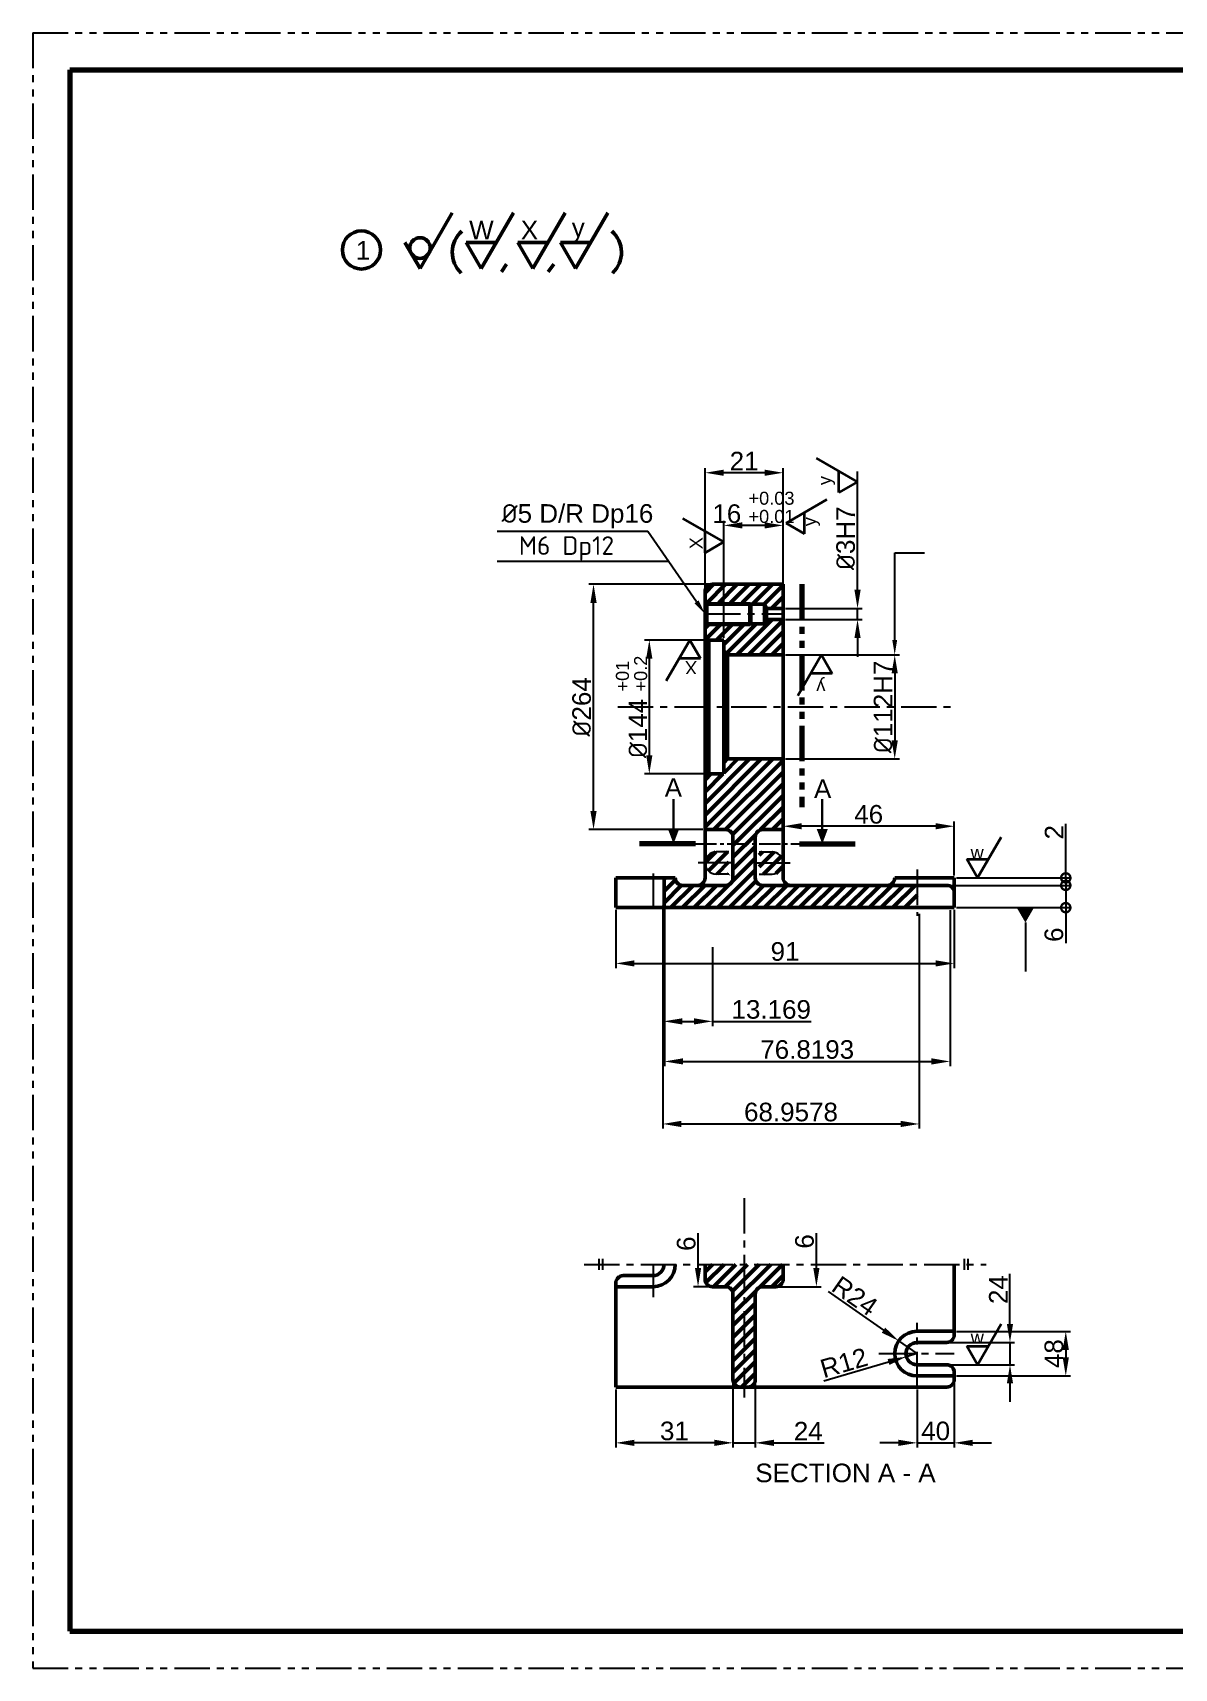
# Model space of a CAD drawing. Header units: millimetres. Extents: x 7 to 3158, y 472 to 921.
# Drawn here: x 1621.7 to 1928.7, y 472.1 to 912.1 of the extents above; entities that cross this region are included whole.
import ezdxf
from ezdxf import colors
from ezdxf.entities.mleader import LeaderData, LeaderLine
from ezdxf.math import Vec2, Vec3

# ---------------------------------------------------------------- set-up
doc = ezdxf.new("R2010")
doc.units = ezdxf.units.MM
doc.header["$LTSCALE"] = 0.3
for name, pattern in [('CENTER', [50.8, 31.75, -6.35, 6.35, -6.35]), ('CENTER2', [28.575, 19.05, -3.175, 3.175, -3.175]), ('PHANTOM', [63.5, 31.75, -6.35, 6.35, -6.35, 6.35, -6.35])]:
    doc.linetypes.add(name, pattern=pattern)
for name, color, linetype, lineweight in [('가는선', 6, 'Continuous', 25), ('가상선', 6, 'PHANTOM', 25), ('굵은선', 5, 'Continuous', 70), ('외형선', 4, 'Continuous', 50), ('중심선', 1, 'CENTER', 25)]:
    doc.layers.add(name, color=color, linetype=linetype, lineweight=lineweight)
doc.styles.get("Standard").update_dxf_attribs({"font": 'arial.ttf'})
doc.dimstyles.new('Annotative', dxfattribs={"dimscale": 0, "dimtxt": 5, "dimasz": 5, "dimexe": 1.25, "dimexo": 0.625, "dimtad": 1, "dimdec": 4, "dimzin": 9, "dimdsep": 46, "dimtxsty": 'Standard', "dimblk2": 'NONE', "dimcen": 2.5, "dimclrd": 3, "dimclre": 3, "dimclrt": 4, "dimadec": 4, "dimazin": 0, "dimtfac": 1, "dimtdec": 4, "dimtmove": 0, "dimatfit": 3, "dimfxl": 1, "dimlwd": 25, "dimlwe": 25, "dimarcsym": 0})
pattern_1 = [(45, (926.609, 532.6862), (-1.571545, 1.571545), [])]

# ---------------------------------------------------------------- blocks, each defined once
blk = doc.blocks.new('TEST-1')
at = {"color": 6, "linetype": 'PHANTOM', "lineweight": 25}
for p, q in [((0, 440), (614, 440)), ((0, 440), (0, 0)), ((0, 0), (614, 0))]:
    blk.add_line(p, q, dxfattribs=at)
at = {"color": 5, "lineweight": 70}
for p, q in [((10, 430), (604, 430)), ((10, 430), (10, 10)), ((10, 10), (604, 10))]:
    blk.add_line(p, q, dxfattribs=at)
blk = doc.blocks.new('*D342')
at = {"layer": 'Defpoints', "color": 0}
for p in [(1802.55, 793.71), (1802.55, 761.71), (1823.55, 761.71)]:
    blk.add_point(p, dxfattribs=at)
at = {"layer": '외형선', "color": 3, "lineweight": 25}
for p, q in [((1802.55, 762.33), (1802.55, 794.96)), ((1818.55, 793.71), (1807.55, 793.71)), ((1823.55, 762.33), (1823.55, 794.96))]:
    blk.add_line(p, q, dxfattribs=at)
at = {"layer": '외형선', "color": 3}
for points in [[(1807.55, 794.54), (1807.55, 792.88), (1802.55, 793.71)], [(1818.55, 792.88), (1818.55, 794.54), (1823.55, 793.71)]]:
    blk.add_solid(points, dxfattribs=at)
at = {"layer": '외형선', "color": 4, "insert": (1813.05, 796.84), "char_height": 5, "attachment_point": 5}
blk.add_mtext('21', dxfattribs=at)
blk = doc.blocks.new('_None')
blk = doc.blocks.new('*D363')
at = {"layer": 'Defpoints', "color": 0}
for p in [(1778.55, 676.71), (1869.55, 676.71), (1869.55, 661.71)]:
    blk.add_point(p, dxfattribs=at)
at = {"layer": '외형선', "color": 3, "lineweight": 25}
for p, q in [((1778.55, 676.08), (1778.55, 660.46)), ((1869.55, 676.08), (1869.55, 660.46)), ((1783.55, 661.71), (1864.55, 661.71))]:
    blk.add_line(p, q, dxfattribs=at)
at = {"layer": '외형선', "color": 3}
for points in [[(1783.55, 662.54), (1783.55, 660.88), (1778.55, 661.71)], [(1864.55, 660.88), (1864.55, 662.54), (1869.55, 661.71)]]:
    blk.add_solid(points, dxfattribs=at)
at = {"layer": '외형선', "color": 4, "insert": (1824.05, 664.89), "char_height": 5, "attachment_point": 5}
blk.add_mtext('91', dxfattribs=at)
blk = doc.blocks.new('*D376')
at = {"layer": 'Defpoints', "color": 0}
for p in [(1803.55, 748.71), (1787.55, 712.71), (1803.55, 712.71)]:
    blk.add_point(p, dxfattribs=at)
at = {"layer": '외형선', "color": 3, "lineweight": 25}
for p, q in [((1802.92, 748.71), (1786.3, 748.71)), ((1787.55, 743.71), (1787.55, 717.71)), ((1802.92, 712.71), (1786.3, 712.71))]:
    blk.add_line(p, q, dxfattribs=at)
at = {"layer": '외형선', "color": 3}
for points in [[(1788.38, 743.71), (1786.71, 743.71), (1787.55, 748.71)], [(1786.71, 717.71), (1788.38, 717.71), (1787.55, 712.71)]]:
    blk.add_solid(points, dxfattribs=at)
at = {"layer": '외형선', "color": 4, "insert": (1782.77, 730.71), "char_height": 5, "attachment_point": 5, "rotation": 90}
blk.add_mtext('{\\fISOCPEUR|b0|i0|c0|p34;%%C}144 {\\H0.7x;\\S+01^ +0.2;}', dxfattribs=at)
blk = doc.blocks.new('*D375')
at = {"layer": 'Defpoints', "color": 0}
for p in [(1823.55, 744.71), (1823.55, 716.71), (1853.55, 716.71)]:
    blk.add_point(p, dxfattribs=at)
at = {"layer": '외형선', "color": 3, "lineweight": 25}
for p, q in [((1824.17, 744.71), (1854.8, 744.71)), ((1853.55, 739.71), (1853.55, 721.71)), ((1824.17, 716.71), (1854.8, 716.71))]:
    blk.add_line(p, q, dxfattribs=at)
at = {"layer": '외형선', "color": 3}
for points in [[(1854.38, 739.71), (1852.71, 739.71), (1853.55, 744.71)], [(1852.71, 721.71), (1854.38, 721.71), (1853.55, 716.71)]]:
    blk.add_solid(points, dxfattribs=at)
at = {"layer": '외형선', "color": 4, "insert": (1850.41, 730.71), "char_height": 5, "attachment_point": 5, "rotation": 90}
blk.add_mtext('{\\fISOCPEUR|b0|i0|c0|p34;%%C}112H7', dxfattribs=at)
blk = doc.blocks.new('*D374')
at = {"layer": 'Defpoints', "color": 0}
for p in [(1772.55, 763.71), (1804.55, 763.71), (1802.55, 697.71)]:
    blk.add_point(p, dxfattribs=at)
at = {"layer": '외형선', "color": 3, "lineweight": 25}
for p, q in [((1803.92, 763.71), (1771.3, 763.71)), ((1772.55, 702.71), (1772.55, 758.71)), ((1801.92, 697.71), (1771.3, 697.71))]:
    blk.add_line(p, q, dxfattribs=at)
at = {"layer": '외형선', "color": 3}
for points in [[(1773.38, 758.71), (1771.71, 758.71), (1772.55, 763.71)], [(1771.71, 702.71), (1773.38, 702.71), (1772.55, 697.71)]]:
    blk.add_solid(points, dxfattribs=at)
at = {"layer": '외형선', "color": 4, "insert": (1769.37, 730.71), "char_height": 5, "attachment_point": 5, "rotation": 90}
blk.add_mtext('{\\fISOCPEUR|b0|i0|c0|p34;%%C}264', dxfattribs=at)
blk = doc.blocks.new('*D373')
at = {"layer": 'Defpoints', "color": 0}
for p in [(1823.55, 698.61), (1823.55, 697.71), (1869.55, 684.71)]:
    blk.add_point(p, dxfattribs=at)
at = {"layer": '외형선', "color": 3, "lineweight": 25}
for p, q in [((1823.55, 698.33), (1823.55, 699.86)), ((1869.55, 685.33), (1869.55, 699.86)), ((1864.55, 698.61), (1828.55, 698.61))]:
    blk.add_line(p, q, dxfattribs=at)
at = {"layer": '외형선', "color": 3}
for points in [[(1828.55, 699.44), (1828.55, 697.78), (1823.55, 698.61)], [(1864.55, 697.78), (1864.55, 699.44), (1869.55, 698.61)]]:
    blk.add_solid(points, dxfattribs=at)
at = {"layer": '외형선', "color": 4, "insert": (1846.55, 701.79), "char_height": 5, "attachment_point": 5}
blk.add_mtext('46', dxfattribs=at)
blk = doc.blocks.new('*D372')
at = {"layer": 'Defpoints', "color": 0}
for p in [(1778.55, 547.73), (1810.05, 549.73), (1778.55, 532.73)]:
    blk.add_point(p, dxfattribs=at)
at = {"layer": '외형선', "color": 3, "lineweight": 25}
for p, q in [((1778.55, 547.11), (1778.55, 531.48)), ((1810.05, 549.11), (1810.05, 531.48)), ((1805.05, 532.73), (1783.55, 532.73))]:
    blk.add_line(p, q, dxfattribs=at)
at = {"layer": '외형선', "color": 3}
for points in [[(1783.55, 533.57), (1783.55, 531.9), (1778.55, 532.73)], [(1805.05, 531.9), (1805.05, 533.57), (1810.05, 532.73)]]:
    blk.add_solid(points, dxfattribs=at)
at = {"layer": '외형선', "color": 4, "insert": (1794.3, 535.91), "char_height": 5, "attachment_point": 5}
blk.add_mtext('31', dxfattribs=at)
blk = doc.blocks.new('*D371')
at = {"layer": 'Defpoints', "color": 0}
for p in [(1810.05, 549.11), (1816.05, 549.73), (1816.05, 532.73)]:
    blk.add_point(p, dxfattribs=at)
at = {"layer": '외형선', "color": 3, "lineweight": 25}
for p, q in [((1810.05, 548.48), (1810.05, 531.48)), ((1816.05, 549.11), (1816.05, 531.48)), ((1805.05, 532.73), (1800.05, 532.73)), ((1810.05, 532.73), (1816.05, 532.73)), ((1821.05, 532.73), (1834.53, 532.73))]:
    blk.add_line(p, q, dxfattribs=at)
at = {"layer": '외형선', "color": 3}
for points in [[(1805.05, 531.9), (1805.05, 533.57), (1810.05, 532.73)], [(1821.05, 533.57), (1821.05, 531.9), (1816.05, 532.73)]]:
    blk.add_solid(points, dxfattribs=at)
at = {"layer": '외형선', "color": 4, "insert": (1830.29, 535.87), "char_height": 5, "attachment_point": 5}
blk.add_mtext('24', dxfattribs=at)
blk = doc.blocks.new('*D370')
at = {"layer": 'Defpoints', "color": 0}
for p in [(1859.55, 547.73), (1869.55, 549.73), (1869.55, 532.73)]:
    blk.add_point(p, dxfattribs=at)
at = {"layer": '외형선', "color": 3, "lineweight": 25}
for p, q in [((1859.55, 547.11), (1859.55, 531.48)), ((1869.55, 549.11), (1869.55, 531.48)), ((1854.55, 532.73), (1849.55, 532.73)), ((1859.55, 532.73), (1869.55, 532.73)), ((1874.55, 532.73), (1879.55, 532.73))]:
    blk.add_line(p, q, dxfattribs=at)
at = {"layer": '외형선', "color": 3}
for points in [[(1854.55, 531.9), (1854.55, 533.57), (1859.55, 532.73)], [(1874.55, 533.57), (1874.55, 531.9), (1869.55, 532.73)]]:
    blk.add_solid(points, dxfattribs=at)
at = {"layer": '외형선', "color": 4, "insert": (1864.55, 535.91), "char_height": 5, "attachment_point": 5}
blk.add_mtext('40', dxfattribs=at)
blk = doc.blocks.new('_DotSmall')
at = {"color": 0, "linetype": 'ByBlock', "const_width": 0.5}
blk.add_lwpolyline([(-0.0625, 0, 1), (0.0625, 0, 1)], format="xyb", close=True, dxfattribs=at)
blk = doc.blocks.new('*D369')
at = {"layer": 'Defpoints', "color": 0}
for p in [(1867.55, 682.71), (1869.55, 684.71), (1899.55, 682.71)]:
    blk.add_point(p, dxfattribs=at)
at = {"layer": '외형선', "color": 3, "lineweight": 25}
for p, q in [((1899.55, 684.71), (1899.55, 699.27)), ((1868.17, 682.71), (1900.8, 682.71)), ((1870.17, 684.71), (1900.8, 684.71)), ((1899.55, 684.71), (1899.55, 682.71))]:
    blk.add_line(p, q, dxfattribs=at)
at = {"layer": '외형선', "color": 3, "linetype": 'ByBlock', "lineweight": 25, "xscale": 5, "yscale": 5, "zscale": 5}
for p, rotation in [((1899.55, 684.71), 90), ((1899.55, 682.71), 270)]:
    blk.add_blockref('_DotSmall', p, dxfattribs=dict(at, rotation=rotation))
at = {"layer": '외형선', "color": 4, "insert": (1896.41, 696.99), "char_height": 5, "attachment_point": 5, "rotation": 90}
blk.add_mtext('2', dxfattribs=at)
blk = doc.blocks.new('*D368')
at = {"layer": 'Defpoints', "color": 0}
for p in [(1868.17, 682.71), (1869.55, 676.71), (1899.55, 676.71)]:
    blk.add_point(p, dxfattribs=at)
at = {"layer": '외형선', "color": 3, "lineweight": 25}
for p, q in [((1868.8, 682.71), (1900.8, 682.71)), ((1899.55, 682.71), (1899.55, 676.71)), ((1870.17, 676.71), (1900.8, 676.71)), ((1899.55, 676.71), (1899.55, 667.16))]:
    blk.add_line(p, q, dxfattribs=at)
at = {"layer": '외형선', "color": 3, "linetype": 'ByBlock', "lineweight": 25, "xscale": 5, "yscale": 5, "zscale": 5}
for p, rotation in [((1899.55, 682.71), 90), ((1899.55, 676.71), 270)]:
    blk.add_blockref('_DotSmall', p, dxfattribs=dict(at, rotation=rotation))
at = {"layer": '외형선', "color": 4, "insert": (1896.37, 669.43), "char_height": 5, "attachment_point": 5, "rotation": 90}
blk.add_mtext('6', dxfattribs=at)
blk = doc.blocks.new('*D367')
at = {"layer": 'Defpoints', "color": 0}
for p in [(1869.55, 562.73), (1869.55, 550.73), (1899.55, 550.73)]:
    blk.add_point(p, dxfattribs=at)
at = {"layer": '외형선', "color": 3, "lineweight": 25}
for p, q in [((1870.17, 562.73), (1900.8, 562.73)), ((1899.55, 557.73), (1899.55, 555.73)), ((1870.17, 550.73), (1900.8, 550.73))]:
    blk.add_line(p, q, dxfattribs=at)
at = {"layer": '외형선', "color": 3}
for points in [[(1900.38, 557.73), (1898.71, 557.73), (1899.55, 562.73)], [(1898.71, 555.73), (1900.38, 555.73), (1899.55, 550.73)]]:
    blk.add_solid(points, dxfattribs=at)
at = {"layer": '외형선', "color": 4, "insert": (1896.37, 556.73), "char_height": 5, "attachment_point": 5, "rotation": 90}
blk.add_mtext('48', dxfattribs=at)
blk = doc.blocks.new('*D366')
at = {"layer": 'Defpoints', "color": 0}
for p in [(1867.55, 559.73), (1867.55, 553.73), (1884.55, 553.73)]:
    blk.add_point(p, dxfattribs=at)
at = {"layer": '외형선', "color": 3, "lineweight": 25}
for p, q in [((1884.55, 564.73), (1884.55, 578.21)), ((1868.17, 559.73), (1885.8, 559.73)), ((1884.55, 559.73), (1884.55, 553.73)), ((1868.17, 553.73), (1885.8, 553.73)), ((1884.55, 548.73), (1884.55, 543.73))]:
    blk.add_line(p, q, dxfattribs=at)
at = {"layer": '외형선', "color": 3}
for points in [[(1883.71, 564.73), (1885.38, 564.73), (1884.55, 559.73)], [(1885.38, 548.73), (1883.71, 548.73), (1884.55, 553.73)]]:
    blk.add_solid(points, dxfattribs=at)
at = {"layer": '외형선', "color": 4, "insert": (1881.41, 573.97), "char_height": 5, "attachment_point": 5, "rotation": 90}
blk.add_mtext('24', dxfattribs=at)
blk = doc.blocks.new('*D358')
at = {"layer": 'Defpoints', "color": 0}
for p in [(1807.55, 779.54), (1823.55, 763.71), (1807.55, 748.71)]:
    blk.add_point(p, dxfattribs=at)
at = {"layer": '외형선', "color": 3, "lineweight": 25}
for p, q in [((1807.55, 749.33), (1807.55, 780.79)), ((1818.55, 779.54), (1812.55, 779.54)), ((1823.55, 764.33), (1823.55, 780.79))]:
    blk.add_line(p, q, dxfattribs=at)
at = {"layer": '외형선', "color": 3}
for points in [[(1812.55, 780.38), (1812.55, 778.71), (1807.55, 779.54)], [(1818.55, 778.71), (1818.55, 780.38), (1823.55, 779.54)]]:
    blk.add_solid(points, dxfattribs=at)
at = {"layer": '외형선', "color": 4, "insert": (1815.55, 784.37), "char_height": 5, "attachment_point": 5}
blk.add_mtext('16 {\\H0.7x;\\S+0.03^ +0.01;}', dxfattribs=at)
blk = doc.blocks.new('_DatumFilled')
at = {"color": 0, "linetype": 'ByBlock'}
blk.add_solid([(0, 0.58), (-1, 0), (0, -0.58)], dxfattribs=at)
blk = doc.blocks.new('*D365')
at = {"layer": 'Defpoints', "color": 0}
for p in [(1854.63, 560.17), (1859.55, 556.73)]:
    blk.add_point(p, dxfattribs=at)
at = {"layer": '외형선', "color": 3, "lineweight": 25}
for p, q in [((1835.64, 573.45), (1850.53, 563.04)), ((1859.55, 556.73), (1854.63, 560.17))]:
    blk.add_line(p, q, dxfattribs=at)
at = {"layer": '외형선', "color": 3}
blk.add_solid([(1850.06, 562.35), (1851.01, 563.72), (1854.63, 560.17)], dxfattribs=at)
at = {"layer": '외형선', "color": 4, "insert": (1842.83, 572.25), "char_height": 5, "attachment_point": 5, "rotation": 325.0422}
blk.add_mtext('R24', dxfattribs=at)
blk = doc.blocks.new('*D364')
at = {"layer": 'Defpoints', "color": 0}
for p in [(1856.67, 555.89), (1859.55, 556.73)]:
    blk.add_point(p, dxfattribs=at)
at = {"layer": '외형선', "color": 3, "lineweight": 25}
for p, q in [((1834.45, 549.42), (1851.87, 554.5)), ((1859.55, 556.73), (1856.67, 555.89))]:
    blk.add_line(p, q, dxfattribs=at)
at = {"layer": '외형선', "color": 3}
blk.add_solid([(1852.1, 553.7), (1851.63, 555.3), (1856.67, 555.89)], dxfattribs=at)
at = {"layer": '외형선', "color": 4, "insert": (1839.88, 554.27), "char_height": 5, "attachment_point": 5, "rotation": 16.2447}
blk.add_mtext('R12', dxfattribs=at)
blk = doc.blocks.new('*D361')
at = {"layer": 'Defpoints', "color": 0}
for p in [(1791.4, 679.04), (1804.57, 666.67), (1804.57, 646.12)]:
    blk.add_point(p, dxfattribs=at)
at = {"layer": '외형선', "color": 3, "lineweight": 25}
for p, q in [((1791.4, 678.41), (1791.4, 644.87)), ((1804.57, 666.04), (1804.57, 644.87)), ((1796.4, 646.12), (1799.57, 646.12)), ((1804.57, 646.12), (1831.12, 646.12))]:
    blk.add_line(p, q, dxfattribs=at)
at = {"layer": '외형선', "color": 3}
for points in [[(1796.4, 646.95), (1796.4, 645.28), (1791.4, 646.12)], [(1799.57, 645.28), (1799.57, 646.95), (1804.57, 646.12)]]:
    blk.add_solid(points, dxfattribs=at)
at = {"layer": '외형선', "color": 4, "insert": (1820.34, 649.3), "char_height": 5, "attachment_point": 5}
blk.add_mtext('13.169', dxfattribs=at)
blk = doc.blocks.new('*D362')
at = {"layer": 'Defpoints', "color": 0}
for p in [(1791.6, 676.84), (1868.42, 676.64), (1868.42, 635.34)]:
    blk.add_point(p, dxfattribs=at)
at = {"layer": '외형선', "color": 3, "lineweight": 25}
for p, q in [((1791.6, 676.22), (1791.6, 634.09)), ((1868.42, 676.02), (1868.42, 634.09)), ((1796.6, 635.34), (1863.42, 635.34))]:
    blk.add_line(p, q, dxfattribs=at)
at = {"layer": '외형선', "color": 3}
for points in [[(1796.6, 636.18), (1796.6, 634.51), (1791.6, 635.34)], [(1863.42, 634.51), (1863.42, 636.18), (1868.42, 635.34)]]:
    blk.add_solid(points, dxfattribs=at)
at = {"layer": '외형선', "color": 4, "insert": (1830.01, 638.52), "char_height": 5, "attachment_point": 5}
blk.add_mtext('76.8193', dxfattribs=at)
blk = doc.blocks.new('*D377')
at = {"layer": 'Defpoints', "color": 0}
for p in [(1791.17, 677.9), (1860.13, 675.67), (1860.13, 618.52)]:
    blk.add_point(p, dxfattribs=at)
at = {"layer": '외형선', "color": 3, "lineweight": 25}
for p, q in [((1791.17, 677.28), (1791.17, 617.27)), ((1860.13, 675.04), (1860.13, 617.27)), ((1796.17, 618.52), (1855.13, 618.52))]:
    blk.add_line(p, q, dxfattribs=at)
at = {"layer": '외형선', "color": 3}
for points in [[(1796.17, 619.36), (1796.17, 617.69), (1791.17, 618.52)], [(1855.13, 617.69), (1855.13, 619.36), (1860.13, 618.52)]]:
    blk.add_solid(points, dxfattribs=at)
at = {"layer": '외형선', "color": 4, "insert": (1825.65, 621.7), "char_height": 5, "attachment_point": 5}
blk.add_mtext('68.9578', dxfattribs=at)

msp = doc.modelspace()

# ---------------------------------------------------------------- hatches: boundary and pattern name
at = {"layer": '외형선'}
h = msp.add_hatch(dxfattribs=at)
h.set_pattern_fill('ANSI31', color=0, scale=0.7)
h.set_pattern_definition([(45, (1710.2493, 533.8749), (-1.571545, 1.571545), [])])
h.paths.add_polyline_path([(1859.548188, 682.709335), (1851.548188, 682.709335), (1825.548188, 682.709335), (1818.048188, 682.709335, -0.4142135624), (1816.048188, 684.709335), (1816.048188, 695.709335, -0.4142135624), (1818.048188, 697.709335), (1823.548188, 697.709335), (1823.548188, 716.709335), (1808.548188, 716.709335), (1807.548188, 715.709335), (1807.548188, 712.709335), (1803.548188, 712.709335), (1802.548188, 711.709335), (1802.548188, 703.709335), (1802.548188, 697.709335), (1808.048188, 697.709335, -0.4142135624), (1810.048188, 695.709335), (1810.048188, 684.709335, -0.4142135624), (1808.048188, 682.709335), (1800.548188, 682.709335), (1796.548188, 682.709335, -0.4142135624), (1794.548188, 684.709335), (1791.548188, 684.709335), (1791.548188, 676.709335), (1859.548188, 676.709335), (1859.548188, 682.709335)])
h.paths.add_polyline_path([(1823.548188, 763.709335), (1804.548188, 763.709335, 0.4142135624), (1802.548188, 761.709335), (1802.548188, 758.709335), (1814.548188, 758.709335), (1815.048188, 758.359335), (1818.548188, 758.359335), (1819.048188, 757.209335), (1823.548188, 757.209335), (1823.548188, 763.709335)])
h.paths.add_polyline_path([(1823.548188, 754.209335), (1819.048188, 754.209335), (1818.548188, 753.059335), (1815.048188, 753.059335), (1814.548188, 752.709335), (1802.548188, 752.709335), (1802.548188, 749.709335), (1803.548188, 748.709335), (1807.548188, 748.709335), (1807.548188, 745.709335), (1808.548188, 744.709335), (1823.548188, 744.709335), (1823.548188, 754.209335)])
h = msp.add_hatch(dxfattribs=at)
h.set_pattern_fill('ANSI31', color=0, scale=0.7)
h.set_pattern_definition(pattern_1)
h.paths.add_polyline_path([(1805.548188, 691.722684), (1808.967729, 691.722684), (1808.967729, 688.722684), (1802.548188, 688.722684, -0.4142135624), (1805.548188, 691.722684)])
h.paths.add_polyline_path([(1802.548188, 688.722684), (1808.967729, 688.722684), (1808.967729, 685.722684), (1805.548188, 685.722684, -0.4142135624), (1802.548188, 688.722684)])
h = msp.add_hatch(dxfattribs=at)
h.set_pattern_fill('ANSI31', color=0, scale=0.7)
h.set_pattern_definition(pattern_1)
h.paths.add_polyline_path([(1820.548188, 691.722684), (1817.128647, 691.722684), (1817.128647, 688.722684), (1823.548188, 688.722684, 0.4142135624), (1820.548188, 691.722684)])
h.paths.add_polyline_path([(1823.548188, 688.722684), (1817.128647, 688.722684), (1817.128647, 685.722684), (1820.548188, 685.722684, 0.4142135624), (1823.548188, 688.722684)])
h = msp.add_hatch(dxfattribs=at)
h.set_pattern_fill('ANSI31', color=0, scale=0.7)
h.set_pattern_definition([(45, (1710.2493, 480.175), (-1.571545, 1.571545), [])])
h.paths.add_polyline_path([(1813.048188, 580.73333), (1813.048188, 547.73333), (1814.048188, 547.73333, 0.4142135624), (1816.048188, 549.73333), (1816.048188, 572.73333, -0.4142135624), (1818.048188, 574.73333), (1821.548188, 574.73333, 0.4142135624), (1823.548188, 576.73333), (1823.548188, 580.73333), (1813.048188, 580.73333)])
h.paths.add_polyline_path([(1802.548188, 580.73333), (1802.548188, 576.73333, 0.4142135624), (1804.548188, 574.73333), (1807.423188, 574.73333), (1808.048188, 574.73333, -0.4142135624), (1810.048188, 572.73333), (1810.048188, 549.73333, 0.4142135624), (1812.048188, 547.73333), (1813.048188, 547.73333), (1813.048188, 580.73333), (1802.548188, 580.73333)])

# ---------------------------------------------------------------- linework, layer by layer
at = {"layer": '가는선'}
for p, q in [((1802.548188, 758.709335), (1814.548188, 758.709335)), ((1814.548188, 758.709335), (1815.048188, 758.359335)), ((1815.048188, 758.359335), (1815.048188, 753.059335)), ((1802.548188, 752.709335), (1814.548188, 752.709335)), ((1815.048188, 753.059335), (1814.548188, 752.709335)), ((1808.967729, 691.722684), (1805.548188, 691.722684)), ((1817.128647, 691.722684), (1820.548188, 691.722684)), ((1808.967729, 685.722684), (1805.548188, 685.722684)), ((1817.128647, 685.722684), (1820.548188, 685.722684)), ((1774.002016, 582.23333), (1774.002016, 579.23333)), ((1775.002016, 582.23333), (1775.002016, 579.23333))]:
    msp.add_line(p, q, dxfattribs=at)
for centre, start, end in [((1805.548188, 688.722684), 90, 270), ((1820.548188, 688.722684), 270, 90)]:
    msp.add_arc(centre, 3, start, end, dxfattribs=at)
at = {"layer": '가상선'}
for p, q in [((1872.184601, 582.23333), (1872.184601, 579.23333)), ((1873.184601, 582.23333), (1873.184601, 579.23333))]:
    msp.add_line(p, q, dxfattribs=at)
at = {"layer": '굵은선', "linetype": 'PHANTOM'}
msp.add_line((1828.548188, 763.709335), (1828.548188, 703.709335), dxfattribs=at)
at = {"layer": '외형선', "lineweight": 50}
for p, q in [((1725.886911, 848.615372), (1734.547165, 863.615372)), ((1725.886911, 848.615372), (1734.547165, 863.615372)), ((1742.348583, 848.615372), (1751.008837, 863.615372)), ((1756.242434, 848.615372), (1764.902688, 863.615372)), ((1767.737804, 848.615372), (1776.398059, 863.615372)), ((1725.886911, 848.615372), (1721.84546, 855.615372)), ((1725.886911, 848.615372), (1721.84546, 855.615372)), ((1738.307131, 855.615372), (1746.390035, 855.615372)), ((1742.348583, 848.615372), (1738.307131, 855.615372)), ((1752.200982, 855.615372), (1760.283886, 855.615372)), ((1756.242434, 848.615372), (1752.200982, 855.615372)), ((1763.696353, 855.615372), (1771.779256, 855.615372)), ((1767.737804, 848.615372), (1763.696353, 855.615372))]:
    msp.add_line(p, q, dxfattribs=at)
at = {"layer": '외형선'}
for p, q in [((1749.10503, 849.845745), (1747.796742, 847.721315)), ((1761.860844, 849.845745), (1760.389017, 847.721315)), ((1802.548188, 761.709335), (1802.548188, 749.709335)), ((1804.548188, 763.709335), (1823.548188, 763.709335)), ((1823.548188, 763.709335), (1823.548188, 684.709335)), ((1803.048188, 758.359335), (1802.548188, 758.709335)), ((1803.048188, 758.359335), (1818.548188, 758.359335)), ((1803.048188, 758.359335), (1803.048188, 753.059335)), ((1814.548188, 758.709335), (1814.548188, 752.709335)), ((1818.548188, 758.359335), (1818.548188, 753.059335)), ((1819.048188, 757.209335), (1818.548188, 758.359335)), ((1818.548188, 757.209335), (1823.548188, 757.209335)), ((1819.048188, 757.209335), (1819.048188, 754.209335)), ((1803.048188, 753.059335), (1802.548188, 752.709335)), ((1803.048188, 753.059335), (1818.548188, 753.059335)), ((1818.548188, 754.209335), (1823.548188, 754.209335)), ((1819.048188, 754.209335), (1818.548188, 753.059335)), ((1803.548188, 748.709335), (1802.548188, 749.709335)), ((1802.548188, 749.709335), (1802.548188, 711.709335)), ((1803.548188, 748.709335), (1807.548188, 748.709335)), ((1803.548188, 748.709335), (1803.548188, 712.709335)), ((1807.548188, 748.709335), (1807.548188, 745.709335)), ((1808.548188, 744.709335), (1807.548188, 745.709335)), ((1807.548188, 745.709335), (1807.548188, 715.709335)), ((1808.548188, 744.709335), (1823.548188, 744.709335)), ((1808.548188, 744.709335), (1808.548188, 716.709335)), ((1808.548188, 716.709335), (1807.548188, 715.709335)), ((1807.548188, 715.709335), (1807.548188, 712.709335)), ((1808.548188, 716.709335), (1823.548188, 716.709335)), ((1803.548188, 712.709335), (1802.548188, 711.709335)), ((1802.548188, 711.709335), (1802.548188, 703.709335)), ((1803.548188, 712.709335), (1807.548188, 712.709335)), ((1802.548188, 703.709335), (1802.548188, 684.709335)), ((1808.048188, 697.709335), (1802.548188, 697.709335)), ((1810.048188, 695.709335), (1810.048188, 684.709335)), ((1816.048188, 695.709335), (1816.048188, 684.709335)), ((1818.048188, 697.709335), (1823.548188, 697.709335)), ((1778.548188, 684.709335), (1794.548188, 684.709335)), ((1778.548188, 684.709335), (1778.548188, 676.709335)), ((1791.548188, 684.709335), (1791.548188, 676.709335)), ((1794.548188, 684.709335), (1794.548188, 684.709335)), ((1796.548188, 682.709335), (1800.548188, 682.709335)), ((1800.548188, 682.709335), (1808.048188, 682.709335)), ((1818.048188, 682.709335), (1825.548188, 682.709335)), ((1825.548188, 682.709335), (1851.548188, 682.709335)), ((1851.548188, 682.709335), (1867.548188, 682.709335)), ((1853.548188, 684.709335), (1869.548188, 684.709335)), ((1853.548188, 684.709335), (1853.548188, 684.709335)), ((1869.548188, 684.709335), (1869.548188, 680.709335)), ((1869.548188, 680.709335), (1869.548188, 676.709335)), ((1778.548188, 676.709335), (1869.548188, 676.709335)), ((1780.548188, 577.73333), (1788.548188, 577.73333)), ((1802.548188, 580.73333), (1802.548188, 576.73333)), ((1823.548188, 580.73333), (1823.548188, 576.73333)), ((1869.548188, 561.73333), (1869.548188, 580.73333)), ((1778.548188, 575.73333), (1778.548188, 547.73333)), ((1778.548188, 574.73333), (1788.548188, 574.73333)), ((1804.548188, 574.73333), (1808.048188, 574.73333)), ((1810.048188, 572.73333), (1810.048188, 549.73333)), ((1816.048188, 572.73333), (1816.048188, 549.73333)), ((1818.048188, 574.73333), (1821.548188, 574.73333)), ((1859.548188, 562.73333), (1869.548188, 562.73333)), ((1859.548188, 559.73333), (1867.548188, 559.73333)), ((1859.548188, 553.73333), (1867.548188, 553.73333)), ((1859.548188, 550.73333), (1869.548188, 550.73333)), ((1869.548188, 549.73333), (1869.548188, 551.73333)), ((1778.548188, 547.73333), (1867.548188, 547.73333)), ((1812.048188, 547.73333), (1814.048188, 547.73333))]:
    msp.add_line(p, q, dxfattribs=at)
at = {"layer": '외형선', "lineweight": 35}
for p, q in [((1843.548188, 791.264949), (1832.548188, 797.615802)), ((1838.548188, 788.378198), (1838.548188, 794.151701)), ((1843.548188, 791.264949), (1838.548188, 788.378198)), ((1824.327134, 780.167669), (1835.327134, 786.518522)), ((1807.548188, 775.086245), (1796.548188, 781.437098)), ((1824.327134, 780.167669), (1829.327134, 777.280917)), ((1829.327134, 777.280917), (1829.327134, 783.05442)), ((1802.548188, 772.199494), (1802.548188, 777.972997)), ((1807.548188, 775.086245), (1802.548188, 772.199494)), ((1798.445771, 748.709335), (1792.094918, 737.709335)), ((1798.445771, 748.709335), (1801.332522, 743.709335)), ((1801.332522, 743.709335), (1795.559019, 743.709335)), ((1833.845, 744.709335), (1827.494147, 733.709335)), ((1833.845, 744.709335), (1836.731752, 739.709335)), ((1836.731752, 739.709335), (1830.958249, 739.709335)), ((1875.845681, 684.709335), (1882.196534, 695.709335)), ((1875.845681, 684.709335), (1872.95893, 689.709335)), ((1872.95893, 689.709335), (1878.732433, 689.709335)), ((1875.845681, 553.73333), (1882.196534, 564.73333)), ((1875.845681, 553.73333), (1872.95893, 558.73333)), ((1872.95893, 558.73333), (1878.732433, 558.73333))]:
    msp.add_line(p, q, dxfattribs=at)
at = {"layer": '외형선', "color": 3, "lineweight": 25}
for p, q in [((1843.548188, 762.209335), (1843.548188, 794.030556)), ((1824.173188, 757.209335), (1844.798188, 757.209335)), ((1843.548188, 754.209335), (1843.548188, 757.209335)), ((1824.173188, 754.209335), (1844.798188, 754.209335)), ((1843.548188, 749.209335), (1843.548188, 744.209335)), ((1800.662187, 579.73333), (1800.662187, 589.138958)), ((1832.482944, 579.73333), (1832.482944, 589.138958)), ((1807.423188, 574.73333), (1799.412187, 574.73333)), ((1822.173188, 574.73333), (1833.732944, 574.73333))]:
    msp.add_line(p, q, dxfattribs=at)
at = {"layer": '외형선', "color": 3, "linetype": 'ByBlock', "lineweight": -2}
for p, q in [((1787.111082, 777.857539), (1746.631996, 777.857539)), ((1792.687013, 769.857539), (1746.631996, 769.857539))]:
    msp.add_line(p, q, dxfattribs=at)
at = {"layer": '외형선', "color": 2, "lineweight": 100}
for p, q in [((1799.927819, 693.865303), (1784.927819, 693.865303)), ((1827.927819, 693.865303), (1842.927819, 693.865303))]:
    msp.add_line(p, q, dxfattribs=at)
at = {"layer": '외형선', "color": 2, "linetype": 'CENTER2', "lineweight": 25}
msp.add_line((1799.927819, 693.865303), (1827.927819, 693.865303), dxfattribs=at)
at = {"layer": '외형선', "color": 3, "linetype": 'ByBlock', "lineweight": -2}
msp.add_lwpolyline([(1800.26097, 758.990895), (1787.111082, 777.857539)], dxfattribs=at)
at = {"layer": '외형선', "color": 3, "linetype": 'ByBlock', "lineweight": 30}
for points in [[(1794.071047, 697.865303), (1794.071047, 705.88632)], [(1834.063064, 697.865303), (1834.063064, 705.88632)]]:
    msp.add_lwpolyline(points, dxfattribs=at)
at = {"layer": '외형선', "color": 3, "linetype": 'ByBlock', "lineweight": 25}
msp.add_lwpolyline([(1888.68715, 672.709335), (1888.68715, 659.497223)], dxfattribs=at)
at = {"layer": '외형선'}
msp.add_circle((1710.137164, 853.638193), 5.131879, dxfattribs=at)
at = {"layer": '외형선', "lineweight": 50}
msp.add_circle((1725.886911, 854.159235), 2.771932, dxfattribs=at)
msp.add_circle((1725.886911, 854.159235), 2.771932, dxfattribs=at)
at = {"layer": '외형선'}
for centre, radius, start, end in [((1742.142968, 852.960184), 7.589357, 131.09256077, 226.91252288), ((1772.480366, 852.960184), 7.589357, 313.08747712, 48.90743923), ((1804.548188, 761.709335), 2, 90, 180), ((1808.048188, 695.709335), 2, 0, 90), ((1818.048188, 695.709335), 2, 90, 180), ((1796.548188, 684.709335), 2, 180, 270), ((1800.548188, 684.709335), 2, 270, 0), ((1808.048188, 684.709335), 2, 270, 0), ((1818.048188, 684.709335), 2, 180, 270), ((1825.548188, 684.709335), 2, 180, 270), ((1851.548188, 684.709335), 2, 270, 0), ((1867.548188, 680.709335), 2, 0, 90), ((1780.548188, 575.73333), 2, 90, 180), ((1788.548188, 580.73333), 3, 270, 0), ((1788.548188, 580.73333), 6, 270, 0), ((1804.548188, 576.73333), 2, 180, 270), ((1821.548188, 576.73333), 2, 270, 0), ((1808.048188, 572.73333), 2, 0, 90), ((1818.048188, 572.73333), 2, 90, 180), ((1859.548188, 556.73333), 6, 90, 270), ((1859.548188, 556.73333), 3, 90, 270), ((1867.548188, 561.73333), 2, 270, 0), ((1867.548188, 551.73333), 2, 0, 90), ((1812.048188, 549.73333), 2, 180, 270), ((1814.048188, 549.73333), 2, 270, 0), ((1867.548188, 549.73333), 2, 270, 0)]:
    msp.add_arc(centre, radius, start, end, dxfattribs=at)
at = {"layer": '외형선', "color": 3}
for points in [[(1842.714855, 762.209335), (1844.381521, 762.209335), (1843.548188, 757.209335)], [(1842.714855, 749.209335), (1844.381521, 749.209335), (1843.548188, 754.209335)], [(1799.828854, 579.73333), (1801.495521, 579.73333), (1800.662187, 574.73333)], [(1831.649611, 579.73333), (1833.316278, 579.73333), (1832.482944, 574.73333)]]:
    msp.add_solid(points, dxfattribs=at)
at = {"layer": '외형선', "color": 3, "lineweight": 25}
msp.add_solid([(1800.807896, 759.372098), (1802.548188, 755.709335), (1799.714043, 758.609692)], dxfattribs=at)
at = {"layer": '외형선', "color": 3, "lineweight": 50}
for points in [[(1795.571302, 697.865303), (1794.071047, 693.865303), (1792.559085, 697.865303)], [(1835.556371, 697.865303), (1834.063064, 693.865303), (1832.567667, 697.865303)]]:
    msp.add_solid(points, dxfattribs=at)
at = {"layer": '중심선'}
for p, q in [((1802.548188, 755.709335), (1823.548188, 755.709335)), ((1779.048188, 730.709335), (1870.048188, 730.709335)), ((1810.147874, 688.722684), (1800.706747, 688.722684)), ((1815.948502, 688.722684), (1825.389629, 688.722684)), ((1859.548188, 686.93604), (1859.548188, 674.54263)), ((1788.548188, 685.876048), (1788.548188, 675.650908)), ((1813.048188, 598.592644), (1813.048188, 544.892845)), ((1770.002016, 580.73333), (1878.131164, 580.73333)), ((1788.548188, 580.73333), (1788.548188, 571.951629)), ((1859.548188, 547.73333), (1859.548188, 564.98404)), ((1849.293531, 556.73333), (1869.548188, 556.73333))]:
    msp.add_line(p, q, dxfattribs=at)

# ---------------------------------------------------------------- block references
at = {"layer": '외형선'}
msp.add_blockref('TEST-1', (1621.730321, 472.084707), dxfattribs=at)
at = {"layer": '외형선', "color": 3, "lineweight": 25, "xscale": 4, "yscale": 4, "zscale": 4, "rotation": 90}
msp.add_blockref('_DatumFilled', (1888.68715, 676.709335), dxfattribs=at)

# ---------------------------------------------------------------- texts
at = {"layer": '외형선', "lineweight": 50, "char_height": 2.5, "attachment_point": 1}
for s, insert in [('\\P{\\H2x;W}', (1739.101657, 865.662667)), ('\\P{\\H2x;X}', (1752.995508, 865.662667)), ('\\P{\\H2x;y}', (1766.698855, 866.307115))]:
    msp.add_mtext_dynamic_manual_height_columns(s, width=16.91001289, gutter_width=12.5, heights=[0], dxfattribs=dict(at, insert=insert))
at = {"layer": '외형선', "char_height": 5, "attachment_point": 1}
for s, width, insert in [('1', 17.48550706, (1708.614884, 856.043183)), ('{\\fISOCPEUR|b0|i0|c0|p34;%%C}5 D/R Dp16', 45.15455143, (1747.810181, 785.256395)), ('{\\fISOCPEUR|b0|i0|c0|p34;M6 Dp12}', 45.15455143, (1752.465616, 776.619224)), ('A', 6.15155333, (1791.690542, 711.533056)), ('A', 6.15155333, (1831.843408, 711.197829)), ('SECTION A - A', 71.30360989, (1816.048188, 527.145573))]:
    msp.add_mtext_dynamic_manual_height_columns(s, width=width, gutter_width=12.5, heights=[0], dxfattribs=dict(at, insert=insert))
at = {"layer": '외형선', "lineweight": 35, "char_height": 2.5, "attachment_point": 1}
for s, insert, rotation in [('\\P{\\H1.4x;y}', (1828.771634, 790.382318), 90), ('\\P{\\H1.4x;y}', (1824.723061, 779.3265), 90), ('\\P{\\H1.4x;X}', (1794.205194, 773.128125), 90), ('\\P{\\H1.4x;X}', (1800.403891, 735.366341), 180), ('\\P{\\H1.4x;y}', (1834.907781, 730.026672), 180)]:
    msp.add_mtext_dynamic_manual_height_columns(s, width=16.91001289, gutter_width=12.5, heights=[0], dxfattribs=dict(at, insert=insert, rotation=rotation))
at = {"layer": '외형선', "color": 4, "char_height": 5, "attachment_point": 5, "rotation": 90}
for s, insert in [('{\\fISOCPEUR|b0|i0|c0|p34;%%C}3H7', (1840.368618, 776.08263)), ('6', (1797.484322, 586.307863)), ('6', (1829.30508, 586.914688))]:
    msp.add_mtext(s, dxfattribs=dict(at, insert=insert))
at = {"layer": '외형선', "lineweight": 35, "char_height": 2.5, "attachment_point": 1}
for insert in [(1873.953433, 697.501499), (1873.983546, 567.040726)]:
    msp.add_mtext_dynamic_manual_height_columns('\\P{\\H1.4x;w}', width=16.91001289, gutter_width=12.5, heights=[0], dxfattribs=dict(at, insert=insert))

# ---------------------------------------------------------------- dimensions: what is measured, and where the dimension line sits
at = {"layer": '외형선'}
for base, p1, p2, override, picture, middle in [((1802.548188, 793.709335), (1823.548188, 761.709335), (1802.548188, 761.709335), {"dimscale": 0}, '*D342', (1813.048188, 796.844567)), ((1823.548188, 698.611585), (1869.548188, 684.709335), (1823.548188, 697.709335), {"dimscale": 0, "dimlfac": 1}, '*D373', (1846.548188, 701.78945)), ((1860.128397, 618.52219), (1791.170643, 677.902478), (1860.128397, 675.667736), {"dimscale": 1, "dimlfac": 1}, '*D377', (1825.64952, 621.700055)), ((1804.571114, 646.116465), (1791.402098, 679.039004), (1804.571114, 666.668111), {"dimscale": 1, "dimlfac": 1}, '*D361', (1820.344477, 649.296035)), ((1869.548188, 661.709335), (1778.548188, 676.709335), (1869.548188, 676.709335), {"dimscale": 0, "dimlfac": 1}, '*D363', (1824.048188, 664.8872)), ((1868.420886, 635.341816), (1791.601629, 676.844168), (1868.420886, 676.644637), {"dimscale": 1, "dimlfac": 1}, '*D362', (1830.011257, 638.521386)), ((1816.048188, 532.73333), (1810.048188, 549.10833), (1816.048188, 549.73333), {"dimscale": 0, "dimlfac": 4}, '*D371', (1830.286762, 535.868562)), ((1869.548188, 532.73333), (1859.548188, 547.73333), (1869.548188, 549.73333), {"dimscale": 0, "dimlfac": 4}, '*D370', (1864.548188, 535.911195))]:
    dim = msp.add_linear_dim(base=base, p1=p1, p2=p2, dimstyle='Annotative', override=override, dxfattribs=at)
    dim.commit()
    dim.dimension.update_dxf_attribs({"geometry": picture, "text_midpoint": middle})
dim = msp.add_linear_dim(base=(1807.548188, 779.542669), p1=(1823.548188, 763.709335), p2=(1807.548188, 748.709335), text='<> {\\H0.7x;\\S+0.03^ +0.01;}', dimstyle='Annotative', override={"dimscale": 0}, dxfattribs=at)
dim.commit()
dim.dimension.update_dxf_attribs({"geometry": '*D358', "text_midpoint": (1815.548188, 779.542669), "dimtype": 128})
for base, p1, p2, text, picture, middle in [((1772.548188, 763.709335), (1802.548188, 697.709335), (1804.548188, 763.709335), '{\\fISOCPEUR|b0|i0|c0|p34;%%C}<>', '*D374', (1769.370323, 730.709335)), ((1787.548188, 712.709335), (1803.548188, 748.709335), (1803.548188, 712.709335), '{\\fISOCPEUR|b0|i0|c0|p34;%%C}<> {\\H0.7x;\\S+01^ +0.2;}', '*D376', (1782.765844, 730.709335)), ((1853.548188, 716.709335), (1823.548188, 744.709335), (1823.548188, 716.709335), '{\\fISOCPEUR|b0|i0|c0|p34;%%C}<>H7', '*D375', (1850.412956, 730.709335))]:
    dim = msp.add_linear_dim(base=base, p1=p1, p2=p2, angle=90, text=text, dimstyle='Annotative', override={"dimscale": 0, "dimlfac": 4}, dxfattribs=at)
    dim.commit()
    dim.dimension.update_dxf_attribs({"geometry": picture, "text_midpoint": middle})
for base, p1, p2, override, picture, middle in [((1899.548188, 682.709335), (1869.548188, 684.709335), (1867.548188, 682.709335), {"dimscale": 0, "dimlfac": 1, "dimblk1": 'DotSmall', "dimblk2": 'DotSmall', "dimsah": 1}, '*D369', (1899.548188, 696.990202)), ((1884.548188, 553.73333), (1867.548188, 559.73333), (1867.548188, 553.73333), {"dimscale": 0, "dimlfac": 4}, '*D366', (1884.548188, 573.971904))]:
    dim = msp.add_linear_dim(base=base, p1=p1, p2=p2, angle=90, dimstyle='Annotative', override=override, dxfattribs=at)
    dim.commit()
    dim.dimension.update_dxf_attribs({"geometry": picture, "text_midpoint": middle, "dimtype": 160})
for base, p1, p2, override, picture, middle in [((1899.548188, 676.709335), (1868.173188, 682.709335), (1869.548188, 676.709335), {"dimscale": 0, "dimlfac": 1, "dimblk1": 'DotSmall', "dimblk2": 'DotSmall', "dimsah": 1}, '*D368', (1896.370323, 669.433585)), ((1899.548188, 550.73333), (1869.548188, 562.73333), (1869.548188, 550.73333), {"dimscale": 0, "dimlfac": 4}, '*D367', (1896.370323, 556.73333))]:
    dim = msp.add_linear_dim(base=base, p1=p1, p2=p2, angle=90, dimstyle='Annotative', override=override, dxfattribs=at)
    dim.commit()
    dim.dimension.update_dxf_attribs({"geometry": picture, "text_midpoint": middle})
for mpoint, picture, middle in [((1854.630741, 560.171166), '*D365', (1842.831627, 572.245482)), ((1856.667961, 555.894107), '*D364', (1839.879425, 554.267975))]:
    dim = msp.add_radius_dim(center=(1859.548188, 556.73333), mpoint=mpoint, dimstyle='Annotative', override={"dimscale": 0, "dimlfac": 4}, dxfattribs=at)
    dim.commit()
    dim.dimension.update_dxf_attribs({"geometry": picture, "text_midpoint": middle})
dim = msp.add_linear_dim(base=(1778.548188, 532.73333), p1=(1810.048188, 549.73333), p2=(1778.548188, 547.73333), text='31', dimstyle='Annotative', override={"dimscale": 0, "dimlfac": 4}, dxfattribs=at)
dim.commit()
dim.dimension.update_dxf_attribs({"geometry": '*D372', "text_midpoint": (1794.298188, 535.9129)})

# ---------------------------------------------------------------- leaders
at = {"layer": '외형선', "color": 3, "lineweight": 25}
ml = msp.add_multileader_mtext('Standard', dxfattribs=at)
ml.set_content('', color=3)
ml.set_leader_properties()
ml.build(insert=Vec2(0, 0))
ctx = ml.context
ctx.base_point, ctx.plane_origin = Vec3(1861.548188, 772.119198), Vec3(1853.548188, 744.709335)
notes = []
notes.append((ctx, [(0, (1, 1, 0), (1853.548188, 772.119198), (1, 0), 8, [(0, [(1853.548188, 744.709335)], 0, [])])]))
ctx.mtext.insert, ctx.mtext.flow_direction = Vec3(1863.548188, 772.119198), 5
for ctx, leaders in notes:
    for number, flags, end, landing, length, lines in leaders:
        leader = LeaderData()
        leader.index, (leader.has_last_leader_line, leader.has_dogleg_vector, leader.attachment_direction) = number, flags
        leader.last_leader_point, leader.dogleg_vector, leader.dogleg_length = Vec3(end), Vec3(landing), length
        for number, points, colour, breaks in lines:
            line = LeaderLine()
            line.index, line.vertices, line.color, line.breaks = number, Vec3.list(points), colors.encode_raw_color(colour), breaks
            leader.lines.append(line)
        ctx.leaders.append(leader)

doc.saveas('drawing.dxf')
